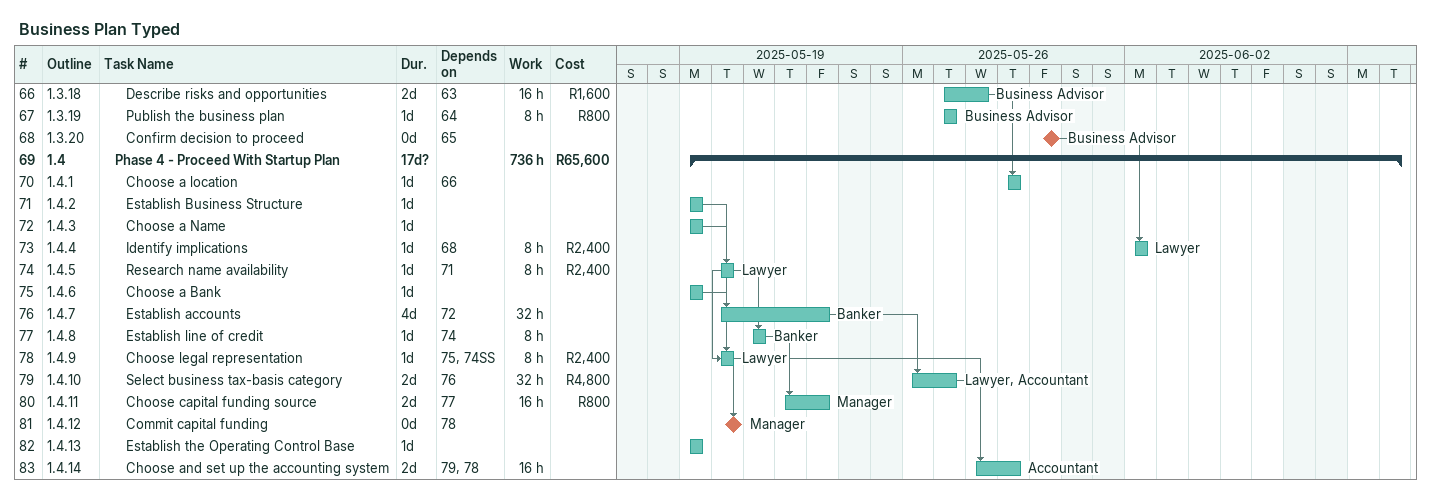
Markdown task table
Business Plan Typed

| ID | WBS | Task | Duration | Start | Finish | Predecessors | Resources | Work (h) | Cost (R) |
|---|---|---|---|---|---|---|---|---|---|
| 66 | 1.3.18 | Describe risks and opportunities | 2d | 2025-05-27 | 2025-05-28 | 63 | Business Advisor | 16 | 1600 |
| 67 | 1.3.19 | Publish the business plan | 1d | 2025-05-27 | 2025-05-27 | 64 | Business Advisor | 8 | 800 |
| 68 | 1.3.20 | Confirm decision to proceed | 0d | 2025-05-30 | 2025-05-30 | 65 | Business Advisor |  |  |
| 69 | 1.4 | **Phase 4 - Proceed With Startup Plan** | 17d? | 2025-05-19 | 2025-06-10 |  |  | 736 | 65600 |
| 70 | 1.4.1 | Choose a location | 1d | 2025-05-29 | 2025-05-29 | 66 |  |  |  |
| 71 | 1.4.2 | Establish Business Structure | 1d | 2025-05-19 | 2025-05-19 |  |  |  |  |
| 72 | 1.4.3 | Choose a Name | 1d | 2025-05-19 | 2025-05-19 |  |  |  |  |
| 73 | 1.4.4 | Identify implications | 1d | 2025-06-02 | 2025-06-02 | 68 | Lawyer | 8 | 2400 |
| 74 | 1.4.5 | Research name availability | 1d | 2025-05-20 | 2025-05-20 | 71 | Lawyer | 8 | 2400 |
| 75 | 1.4.6 | Choose a Bank | 1d | 2025-05-19 | 2025-05-19 |  |  |  |  |
| 76 | 1.4.7 | Establish accounts | 4d | 2025-05-20 | 2025-05-23 | 72 | Banker | 32 |  |
| 77 | 1.4.8 | Establish line of credit | 1d | 2025-05-21 | 2025-05-21 | 74 | Banker | 8 |  |
| 78 | 1.4.9 | Choose legal representation | 1d | 2025-05-20 | 2025-05-20 | 75, 74SS | Lawyer | 8 | 2400 |
| 79 | 1.4.10 | Select business tax-basis category | 2d | 2025-05-26 | 2025-05-27 | 76 | Lawyer, Accountant | 32 | 4800 |
| 80 | 1.4.11 | Choose capital funding source | 2d | 2025-05-22 | 2025-05-23 | 77 | Manager | 16 | 800 |
| 81 | 1.4.12 | Commit capital funding | 0d | 2025-05-20 | 2025-05-20 | 78 | Manager |  |  |
| 82 | 1.4.13 | Establish the Operating Control Base | 1d | 2025-05-19 | 2025-05-19 |  |  |  |  |
| 83 | 1.4.14 | Choose and set up the accounting system | 2d | 2025-05-28 | 2025-05-29 | 79, 78 | Accountant | 16 |  |
